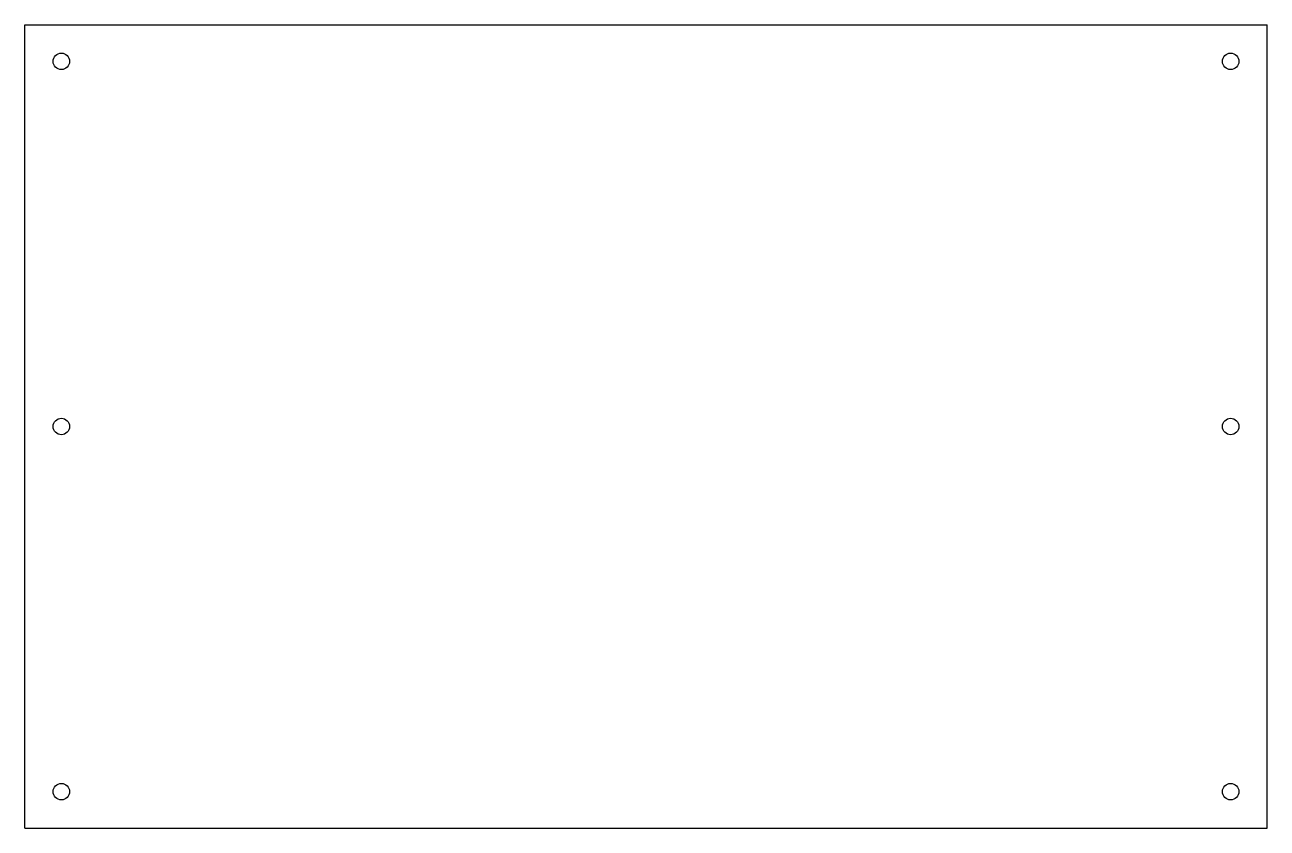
# Model space of a CAD drawing. Header units: millimetres. Extents: x 0 to 340, y 0 to 220.
import ezdxf

# ---------------------------------------------------------------- set-up
doc = ezdxf.new("R2010")
doc.units = ezdxf.units.MM
doc.layers.add('Part', color=7, linetype='CONTINUOUS')

msp = doc.modelspace()

# ---------------------------------------------------------------- linework, layer by layer
at = {"layer": 'Part'}
for p, q in [((0, 0, 3), (0, 220, 3)), ((0, 220), (0, 220, 3)), ((0, 0), (0, 220)), ((0, 0, 3), (0, 220, 3)), ((0, 220, 3), (340, 220, 3)), ((0, 220), (340, 220)), ((0, 220, 3), (340, 220, 3)), ((0, 220), (0, 220, 3)), ((0, 0), (0, 220)), ((0, 220), (340, 220)), ((340, 0, 3), (340, 220, 3)), ((340, 220), (340, 220, 3)), ((340, 0), (340, 220)), ((340, 0, 3), (340, 220, 3)), ((340, 220), (340, 220, 3)), ((340, 0), (340, 220)), ((12.25, 210), (12.25, 210, 3)), ((12.25, 210), (12.25, 210, 3)), ((332.25, 210), (332.25, 210, 3)), ((332.25, 210), (332.25, 210, 3)), ((12.25, 110), (12.25, 110, 3)), ((12.25, 110), (12.25, 110, 3)), ((332.25, 110), (332.25, 110, 3)), ((332.25, 110), (332.25, 110, 3)), ((12.25, 10), (12.25, 10, 3)), ((12.25, 10), (12.25, 10, 3)), ((332.25, 10), (332.25, 10, 3)), ((332.25, 10), (332.25, 10, 3)), ((0, 0), (0, 0, 3)), ((0, 0), (340, 0)), ((0, 0, 3), (340, 0, 3)), ((0, 0), (0, 0, 3)), ((0, 0, 3), (340, 0, 3)), ((0, 0), (340, 0)), ((340, 0), (340, 0, 3)), ((340, 0), (340, 0, 3))]:
    msp.add_line(p, q, dxfattribs=at)
for centre in [(10, 210, 3), (10, 210), (10, 210, 3), (10, 210), (330, 210, 3), (330, 210), (330, 210, 3), (330, 210), (10, 110, 3), (10, 110), (10, 110, 3), (10, 110), (330, 110, 3), (330, 110), (330, 110, 3), (330, 110), (10, 10, 3), (10, 10), (10, 10, 3), (10, 10), (330, 10, 3), (330, 10), (330, 10, 3), (330, 10)]:
    msp.add_circle(centre, 2.25, dxfattribs=at)

doc.saveas('drawing.dxf')
